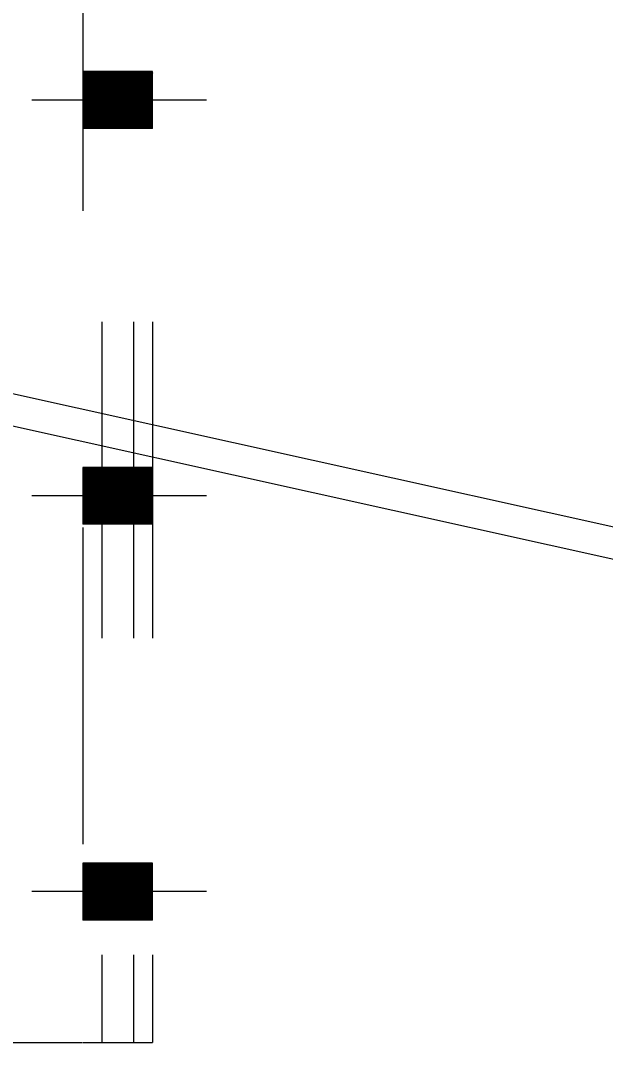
# Model space of a CAD drawing. Header units: inches. Extents: x 0 to 157513, y -28488 to 35640.
# Drawn here: x 34258.7 to 34443.2, y 19728.5 to 20057.1 of the extents above; entities that cross this region are included whole.
import ezdxf

# ---------------------------------------------------------------- set-up
doc = ezdxf.new("R2010")
doc.units = ezdxf.units.IN
doc.header["$LTSCALE"] = 400
doc.header["$MEASUREMENT"] = 0
doc.linetypes.add('CENTER', pattern=[2, 1.25, -0.25, 0.25, -0.25])
doc.linetypes.add('PHANTOM', pattern=[2.5, 1.25, -0.25, 0.25, -0.25, 0.25, -0.25])
doc.layers.add('BF STR', color=8, linetype='PHANTOM', lineweight=5)
doc.layers.add('cen', color=1, linetype='CENTER')
doc.styles.add('ROMANS', font='romans')
doc.dimstyles.new('SAM2 60 SC', dxfattribs={"dimscale": 60, "dimtxt": 2.5, "dimasz": 2.5, "dimexe": 1.25, "dimexo": 0.625, "dimtad": 1, "dimtoh": 1, "dimdec": 0, "dimdsep": 46, "dimtxsty": 'ROMANS', "dimblk": 'OBLIQUE', "dimcen": 2.5, "dimclrd": 1, "dimclre": 1, "dimclrt": 256, "dimadec": 0, "dimazin": 2, "dimtfac": 1, "dimtdec": 0, "dimtofl": 0, "dimtmove": 0, "dimatfit": 3, "dimfxl": 1, "dimtolj": 1, "dimtzin": 0, "dimarcsym": 1})

# ---------------------------------------------------------------- blocks, each defined once
blk = doc.blocks.new('611bf4 strgaele')
at = {"layer": 'BF STR'}
for p, q in [((-269044.44, 34566.32, -169.38), (-269044.44, 33738.63, -169.38)), ((-269034.44, 34566.32, -169.38), (-269034.44, 33738.63, -169.38)), ((-269028.44, 34566.32, -169.38), (-269028.44, 33738.63, -169.38)), ((-269050.44, 34501.32, -169.38), (-269050.44, 33738.63, -169.38)), ((-269028.44, 34045.32, -169.38), (-269050.44, 34045.32, -169.38)), ((-269050.44, 34045.32, -169.38), (-269050.44, 34027.32, -169.38)), ((-269050.44, 34045.17, -169.38), (-269032.59, 34027.32, -169.38)), ((-269050.44, 34044.99, -169.38), (-269032.77, 34027.32, -169.38)), ((-269050.44, 34044.82, -169.38), (-269032.95, 34027.32, -169.38)), ((-269050.44, 34044.64, -169.38), (-269033.12, 34027.32, -169.38)), ((-269050.44, 34044.46, -169.38), (-269033.3, 34027.32, -169.38)), ((-269050.42, 34045.32, -169.38), (-269032.42, 34027.32, -169.38)), ((-269050.24, 34045.32, -169.38), (-269032.24, 34027.32, -169.38)), ((-269050.06, 34045.32, -169.38), (-269032.06, 34027.32, -169.38)), ((-269049.89, 34045.32, -169.38), (-269031.89, 34027.32, -169.38)), ((-269049.71, 34045.32, -169.38), (-269031.71, 34027.32, -169.38)), ((-269049.53, 34045.32, -169.38), (-269031.53, 34027.32, -169.38)), ((-269049.36, 34045.32, -169.38), (-269031.36, 34027.32, -169.38)), ((-269049.18, 34045.32, -169.38), (-269031.18, 34027.32, -169.38)), ((-269049, 34045.32, -169.38), (-269031, 34027.32, -169.38)), ((-269048.83, 34045.32, -169.38), (-269030.83, 34027.32, -169.38)), ((-269048.65, 34045.32, -169.38), (-269030.65, 34027.32, -169.38)), ((-269048.47, 34045.32, -169.38), (-269030.47, 34027.32, -169.38)), ((-269048.3, 34045.32, -169.38), (-269030.3, 34027.32, -169.38)), ((-269048.12, 34045.32, -169.38), (-269030.12, 34027.32, -169.38)), ((-269047.94, 34045.32, -169.38), (-269029.94, 34027.32, -169.38)), ((-269047.77, 34045.32, -169.38), (-269029.77, 34027.32, -169.38)), ((-269047.59, 34045.32, -169.38), (-269029.59, 34027.32, -169.38)), ((-269047.41, 34045.32, -169.38), (-269029.41, 34027.32, -169.38)), ((-269047.23, 34045.32, -169.38), (-269029.23, 34027.32, -169.38)), ((-269047.06, 34045.32, -169.38), (-269029.06, 34027.32, -169.38)), ((-269046.88, 34045.32, -169.38), (-269028.88, 34027.32, -169.38)), ((-269046.7, 34045.32, -169.38), (-269028.7, 34027.32, -169.38)), ((-269046.53, 34045.32, -169.38), (-269028.53, 34027.32, -169.38)), ((-269046.35, 34045.32, -169.38), (-269028.44, 34027.41, -169.38)), ((-269046.17, 34045.32, -169.38), (-269028.44, 34027.59, -169.38)), ((-269046, 34045.32, -169.38), (-269028.44, 34027.77, -169.38)), ((-269045.82, 34045.32, -169.38), (-269028.44, 34027.94, -169.38)), ((-269045.64, 34045.32, -169.38), (-269028.44, 34028.12, -169.38)), ((-269045.47, 34045.32, -169.38), (-269028.44, 34028.3, -169.38)), ((-269045.29, 34045.32, -169.38), (-269028.44, 34028.47, -169.38)), ((-269045.11, 34045.32, -169.38), (-269028.44, 34028.65, -169.38)), ((-269044.94, 34045.32, -169.38), (-269028.44, 34028.83, -169.38)), ((-269044.76, 34045.32, -169.38), (-269028.44, 34029, -169.38)), ((-269044.58, 34045.32, -169.38), (-269028.44, 34029.18, -169.38)), ((-269044.41, 34045.32, -169.38), (-269028.44, 34029.36, -169.38)), ((-269044.23, 34045.32, -169.38), (-269028.44, 34029.54, -169.38)), ((-269044.05, 34045.32, -169.38), (-269028.44, 34029.71, -169.38)), ((-269043.88, 34045.32, -169.38), (-269028.44, 34029.89, -169.38)), ((-269043.7, 34045.32, -169.38), (-269028.44, 34030.07, -169.38)), ((-269043.52, 34045.32, -169.38), (-269028.44, 34030.24, -169.38)), ((-269043.35, 34045.32, -169.38), (-269028.44, 34030.42, -169.38)), ((-269043.17, 34045.32, -169.38), (-269028.44, 34030.6, -169.38)), ((-269042.99, 34045.32, -169.38), (-269028.44, 34030.77, -169.38)), ((-269042.82, 34045.32, -169.38), (-269028.44, 34030.95, -169.38)), ((-269042.64, 34045.32, -169.38), (-269028.44, 34031.13, -169.38)), ((-269042.46, 34045.32, -169.38), (-269028.44, 34031.3, -169.38)), ((-269042.28, 34045.32, -169.38), (-269028.44, 34031.48, -169.38)), ((-269042.11, 34045.32, -169.38), (-269028.44, 34031.66, -169.38)), ((-269041.93, 34045.32, -169.38), (-269028.44, 34031.83, -169.38)), ((-269041.75, 34045.32, -169.38), (-269028.44, 34032.01, -169.38)), ((-269041.58, 34045.32, -169.38), (-269028.44, 34032.19, -169.38)), ((-269041.4, 34045.32, -169.38), (-269028.44, 34032.36, -169.38)), ((-269041.22, 34045.32, -169.38), (-269028.44, 34032.54, -169.38)), ((-269041.05, 34045.32, -169.38), (-269028.44, 34032.72, -169.38)), ((-269040.87, 34045.32, -169.38), (-269028.44, 34032.89, -169.38)), ((-269040.69, 34045.32, -169.38), (-269028.44, 34033.07, -169.38)), ((-269040.52, 34045.32, -169.38), (-269028.44, 34033.25, -169.38)), ((-269040.34, 34045.32, -169.38), (-269028.44, 34033.42, -169.38)), ((-269040.16, 34045.32, -169.38), (-269028.44, 34033.6, -169.38)), ((-269039.99, 34045.32, -169.38), (-269028.44, 34033.78, -169.38)), ((-269039.81, 34045.32, -169.38), (-269028.44, 34033.95, -169.38)), ((-269039.63, 34045.32, -169.38), (-269028.44, 34034.13, -169.38)), ((-269039.46, 34045.32, -169.38), (-269028.44, 34034.31, -169.38)), ((-269039.28, 34045.32, -169.38), (-269028.44, 34034.48, -169.38)), ((-269039.1, 34045.32, -169.38), (-269028.44, 34034.66, -169.38)), ((-269038.93, 34045.32, -169.38), (-269028.44, 34034.84, -169.38)), ((-269038.75, 34045.32, -169.38), (-269028.44, 34035.02, -169.38)), ((-269038.57, 34045.32, -169.38), (-269028.44, 34035.19, -169.38)), ((-269038.4, 34045.32, -169.38), (-269028.44, 34035.37, -169.38)), ((-269038.22, 34045.32, -169.38), (-269028.44, 34035.55, -169.38)), ((-269038.04, 34045.32, -169.38), (-269028.44, 34035.72, -169.38)), ((-269037.87, 34045.32, -169.38), (-269028.44, 34035.9, -169.38)), ((-269037.69, 34045.32, -169.38), (-269028.44, 34036.08, -169.38)), ((-269037.51, 34045.32, -169.38), (-269028.44, 34036.25, -169.38)), ((-269037.34, 34045.32, -169.38), (-269028.44, 34036.43, -169.38)), ((-269037.16, 34045.32, -169.38), (-269028.44, 34036.61, -169.38)), ((-269036.98, 34045.32, -169.38), (-269028.44, 34036.78, -169.38)), ((-269036.8, 34045.32, -169.38), (-269028.44, 34036.96, -169.38)), ((-269036.63, 34045.32, -169.38), (-269028.44, 34037.14, -169.38)), ((-269036.45, 34045.32, -169.38), (-269028.44, 34037.31, -169.38)), ((-269036.27, 34045.32, -169.38), (-269028.44, 34037.49, -169.38)), ((-269036.1, 34045.32, -169.38), (-269028.44, 34037.67, -169.38)), ((-269035.92, 34045.32, -169.38), (-269028.44, 34037.84, -169.38)), ((-269035.74, 34045.32, -169.38), (-269028.44, 34038.02, -169.38)), ((-269035.57, 34045.32, -169.38), (-269028.44, 34038.2, -169.38)), ((-269035.39, 34045.32, -169.38), (-269028.44, 34038.37, -169.38)), ((-269035.21, 34045.32, -169.38), (-269028.44, 34038.55, -169.38)), ((-269035.04, 34045.32, -169.38), (-269028.44, 34038.73, -169.38)), ((-269034.86, 34045.32, -169.38), (-269028.44, 34038.9, -169.38)), ((-269034.68, 34045.32, -169.38), (-269028.44, 34039.08, -169.38)), ((-269034.51, 34045.32, -169.38), (-269028.44, 34039.26, -169.38)), ((-269034.33, 34045.32, -169.38), (-269028.44, 34039.43, -169.38)), ((-269034.15, 34045.32, -169.38), (-269028.44, 34039.61, -169.38)), ((-269033.98, 34045.32, -169.38), (-269028.44, 34039.79, -169.38)), ((-269033.8, 34045.32, -169.38), (-269028.44, 34039.97, -169.38)), ((-269033.62, 34045.32, -169.38), (-269028.44, 34040.14, -169.38)), ((-269033.45, 34045.32, -169.38), (-269028.44, 34040.32, -169.38)), ((-269033.27, 34045.32, -169.38), (-269028.44, 34040.5, -169.38)), ((-269033.09, 34045.32, -169.38), (-269028.44, 34040.67, -169.38)), ((-269032.92, 34045.32, -169.38), (-269028.44, 34040.85, -169.38)), ((-269032.74, 34045.32, -169.38), (-269028.44, 34041.03, -169.38)), ((-269032.56, 34045.32, -169.38), (-269028.44, 34041.2, -169.38)), ((-269032.39, 34045.32, -169.38), (-269028.44, 34041.38, -169.38)), ((-269032.21, 34045.32, -169.38), (-269028.44, 34041.56, -169.38)), ((-269032.03, 34045.32, -169.38), (-269028.44, 34041.73, -169.38)), ((-269031.86, 34045.32, -169.38), (-269028.44, 34041.91, -169.38)), ((-269031.68, 34045.32, -169.38), (-269028.44, 34042.09, -169.38)), ((-269031.5, 34045.32, -169.38), (-269028.44, 34042.26, -169.38)), ((-269031.32, 34045.32, -169.38), (-269028.44, 34042.44, -169.38)), ((-269031.15, 34045.32, -169.38), (-269028.44, 34042.62, -169.38)), ((-269030.97, 34045.32, -169.38), (-269028.44, 34042.79, -169.38)), ((-269030.79, 34045.32, -169.38), (-269028.44, 34042.97, -169.38)), ((-269030.62, 34045.32, -169.38), (-269028.44, 34043.15, -169.38)), ((-269030.44, 34045.32, -169.38), (-269028.44, 34043.32, -169.38)), ((-269030.26, 34045.32, -169.38), (-269028.44, 34043.5, -169.38)), ((-269030.09, 34045.32, -169.38), (-269028.44, 34043.68, -169.38)), ((-269029.91, 34045.32, -169.38), (-269028.44, 34043.85, -169.38)), ((-269029.73, 34045.32, -169.38), (-269028.44, 34044.03, -169.38)), ((-269029.56, 34045.32, -169.38), (-269028.44, 34044.21, -169.38)), ((-269029.38, 34045.32, -169.38), (-269028.44, 34044.38, -169.38)), ((-269029.2, 34045.32, -169.38), (-269028.44, 34044.56, -169.38)), ((-269029.03, 34045.32, -169.38), (-269028.44, 34044.74, -169.38)), ((-269028.85, 34045.32, -169.38), (-269028.44, 34044.91, -169.38)), ((-269028.67, 34045.32, -169.38), (-269028.44, 34045.09, -169.38)), ((-269028.5, 34045.32, -169.38), (-269028.44, 34045.27, -169.38)), ((-269028.44, 34027.32, -169.38), (-269028.44, 34045.32, -169.38)), ((-269050.44, 34044.29, -169.38), (-269033.48, 34027.32, -169.38)), ((-269050.44, 34044.11, -169.38), (-269033.65, 34027.32, -169.38)), ((-269050.44, 34043.93, -169.38), (-269033.83, 34027.32, -169.38)), ((-269050.44, 34043.76, -169.38), (-269034.01, 34027.32, -169.38)), ((-269050.44, 34043.58, -169.38), (-269034.18, 34027.32, -169.38)), ((-269050.44, 34043.4, -169.38), (-269034.36, 34027.32, -169.38)), ((-269050.44, 34043.23, -169.38), (-269034.54, 34027.32, -169.38)), ((-269050.44, 34043.05, -169.38), (-269034.71, 34027.32, -169.38)), ((-269050.44, 34042.87, -169.38), (-269034.89, 34027.32, -169.38)), ((-269050.44, 34042.7, -169.38), (-269035.07, 34027.32, -169.38)), ((-269050.44, 34042.52, -169.38), (-269035.25, 34027.32, -169.38)), ((-269050.44, 34042.34, -169.38), (-269035.42, 34027.32, -169.38)), ((-269050.44, 34042.17, -169.38), (-269035.6, 34027.32, -169.38)), ((-269050.44, 34041.99, -169.38), (-269035.78, 34027.32, -169.38)), ((-269050.44, 34041.81, -169.38), (-269035.95, 34027.32, -169.38)), ((-269050.44, 34041.64, -169.38), (-269036.13, 34027.32, -169.38)), ((-269050.44, 34041.46, -169.38), (-269036.31, 34027.32, -169.38)), ((-269050.44, 34041.28, -169.38), (-269036.48, 34027.32, -169.38)), ((-269050.44, 34041.11, -169.38), (-269036.66, 34027.32, -169.38)), ((-269050.44, 34040.93, -169.38), (-269036.84, 34027.32, -169.38)), ((-269050.44, 34040.75, -169.38), (-269037.01, 34027.32, -169.38)), ((-269050.44, 34040.58, -169.38), (-269037.19, 34027.32, -169.38)), ((-269050.44, 34040.4, -169.38), (-269037.37, 34027.32, -169.38)), ((-269050.44, 34040.22, -169.38), (-269037.54, 34027.32, -169.38)), ((-269050.44, 34040.04, -169.38), (-269037.72, 34027.32, -169.38)), ((-269050.44, 34039.87, -169.38), (-269037.9, 34027.32, -169.38)), ((-269050.44, 34039.69, -169.38), (-269038.07, 34027.32, -169.38)), ((-269050.44, 34039.51, -169.38), (-269038.25, 34027.32, -169.38)), ((-269050.44, 34039.34, -169.38), (-269038.43, 34027.32, -169.38)), ((-269050.44, 34039.16, -169.38), (-269038.6, 34027.32, -169.38)), ((-269050.44, 34038.98, -169.38), (-269038.78, 34027.32, -169.38)), ((-269050.44, 34038.81, -169.38), (-269038.96, 34027.32, -169.38)), ((-269050.44, 34038.63, -169.38), (-269039.13, 34027.32, -169.38)), ((-269050.44, 34038.45, -169.38), (-269039.31, 34027.32, -169.38)), ((-269050.44, 34038.28, -169.38), (-269039.49, 34027.32, -169.38)), ((-269050.44, 34038.1, -169.38), (-269039.66, 34027.32, -169.38)), ((-269050.44, 34037.92, -169.38), (-269039.84, 34027.32, -169.38)), ((-269011.32, 34036.32, -169.38), (-269066.58, 34036.32, -169.38)), ((-269050.44, 34037.75, -169.38), (-269040.02, 34027.32, -169.38)), ((-269050.44, 34037.57, -169.38), (-269040.19, 34027.32, -169.38)), ((-269050.44, 34037.39, -169.38), (-269040.37, 34027.32, -169.38)), ((-269050.44, 34037.22, -169.38), (-269040.55, 34027.32, -169.38)), ((-269050.44, 34037.04, -169.38), (-269040.73, 34027.32, -169.38)), ((-269050.44, 34036.86, -169.38), (-269040.9, 34027.32, -169.38)), ((-269050.44, 34036.69, -169.38), (-269041.08, 34027.32, -169.38)), ((-269050.44, 34036.51, -169.38), (-269041.26, 34027.32, -169.38)), ((-269050.44, 34036.33, -169.38), (-269041.43, 34027.32, -169.38)), ((-269050.44, 34036.16, -169.38), (-269041.61, 34027.32, -169.38)), ((-269050.44, 34035.98, -169.38), (-269041.79, 34027.32, -169.38)), ((-269050.44, 34035.8, -169.38), (-269041.96, 34027.32, -169.38)), ((-269050.44, 34035.63, -169.38), (-269042.14, 34027.32, -169.38)), ((-269050.44, 34035.45, -169.38), (-269042.32, 34027.32, -169.38)), ((-269050.44, 34035.27, -169.38), (-269042.49, 34027.32, -169.38)), ((-269050.44, 34035.09, -169.38), (-269042.67, 34027.32, -169.38)), ((-269050.44, 34034.92, -169.38), (-269042.85, 34027.32, -169.38)), ((-269050.44, 34034.74, -169.38), (-269043.02, 34027.32, -169.38)), ((-269050.44, 34034.56, -169.38), (-269043.2, 34027.32, -169.38)), ((-269050.44, 34034.39, -169.38), (-269043.38, 34027.32, -169.38)), ((-269050.44, 34034.21, -169.38), (-269043.55, 34027.32, -169.38)), ((-269050.44, 34034.03, -169.38), (-269043.73, 34027.32, -169.38)), ((-269050.44, 34033.86, -169.38), (-269043.91, 34027.32, -169.38)), ((-269050.44, 34033.68, -169.38), (-269044.08, 34027.32, -169.38)), ((-269050.44, 34033.5, -169.38), (-269044.26, 34027.32, -169.38)), ((-269050.44, 34033.33, -169.38), (-269044.44, 34027.32, -169.38)), ((-269050.44, 34033.15, -169.38), (-269044.61, 34027.32, -169.38)), ((-269050.44, 34032.97, -169.38), (-269044.79, 34027.32, -169.38)), ((-269050.44, 34032.8, -169.38), (-269044.97, 34027.32, -169.38)), ((-269050.44, 34032.62, -169.38), (-269045.14, 34027.32, -169.38)), ((-269050.44, 34032.44, -169.38), (-269045.32, 34027.32, -169.38)), ((-269050.44, 34032.27, -169.38), (-269045.5, 34027.32, -169.38)), ((-269050.44, 34032.09, -169.38), (-269045.67, 34027.32, -169.38)), ((-269050.44, 34031.91, -169.38), (-269045.85, 34027.32, -169.38)), ((-269050.44, 34031.74, -169.38), (-269046.03, 34027.32, -169.38)), ((-269050.44, 34031.56, -169.38), (-269046.21, 34027.32, -169.38)), ((-269050.44, 34031.38, -169.38), (-269046.38, 34027.32, -169.38)), ((-269050.44, 34031.21, -169.38), (-269046.56, 34027.32, -169.38)), ((-269050.44, 34031.03, -169.38), (-269046.74, 34027.32, -169.38)), ((-269050.44, 34030.85, -169.38), (-269046.91, 34027.32, -169.38)), ((-269050.44, 34030.68, -169.38), (-269047.09, 34027.32, -169.38)), ((-269050.44, 34030.5, -169.38), (-269047.27, 34027.32, -169.38)), ((-269050.44, 34030.32, -169.38), (-269047.44, 34027.32, -169.38)), ((-269050.44, 34030.15, -169.38), (-269047.62, 34027.32, -169.38)), ((-269050.44, 34029.97, -169.38), (-269047.8, 34027.32, -169.38)), ((-269050.44, 34029.79, -169.38), (-269047.97, 34027.32, -169.38)), ((-269050.44, 34029.61, -169.38), (-269048.15, 34027.32, -169.38)), ((-269050.44, 34029.44, -169.38), (-269048.33, 34027.32, -169.38)), ((-269050.44, 34029.26, -169.38), (-269048.5, 34027.32, -169.38)), ((-269050.44, 34029.08, -169.38), (-269048.68, 34027.32, -169.38)), ((-269050.44, 34028.91, -169.38), (-269048.86, 34027.32, -169.38)), ((-269050.44, 34028.73, -169.38), (-269049.03, 34027.32, -169.38)), ((-269050.44, 34028.55, -169.38), (-269049.21, 34027.32, -169.38)), ((-269050.44, 34028.38, -169.38), (-269049.39, 34027.32, -169.38)), ((-269050.44, 34028.2, -169.38), (-269049.56, 34027.32, -169.38)), ((-269050.44, 34028.02, -169.38), (-269049.74, 34027.32, -169.38)), ((-269050.44, 34027.85, -169.38), (-269049.92, 34027.32, -169.38)), ((-269050.44, 34027.67, -169.38), (-269050.09, 34027.32, -169.38)), ((-269050.44, 34027.49, -169.38), (-269050.27, 34027.32, -169.38)), ((-269028.44, 34027.32, -169.38), (-269050.44, 34027.32, -169.38)), ((-269327.5, 34000.14), (-265757.71, 33208.74)), ((-269327.5, 34000.14), (-265757.71, 33208.74)), ((-269329.67, 33990.38), (-265759.88, 33198.98)), ((-269028.44, 33920.32, -169.38), (-269050.44, 33920.32, -169.38)), ((-269050.44, 33920.32, -169.38), (-269050.44, 33902.32, -169.38)), ((-269050.44, 33920.17, -169.38), (-269032.59, 33902.32, -169.38)), ((-269050.44, 33919.99, -169.38), (-269032.77, 33902.32, -169.38)), ((-269050.44, 33919.82, -169.38), (-269032.95, 33902.32, -169.38)), ((-269050.44, 33919.64, -169.38), (-269033.12, 33902.32, -169.38)), ((-269050.42, 33920.32, -169.38), (-269032.42, 33902.32, -169.38)), ((-269050.24, 33920.32, -169.38), (-269032.24, 33902.32, -169.38)), ((-269050.06, 33920.32, -169.38), (-269032.06, 33902.32, -169.38)), ((-269049.89, 33920.32, -169.38), (-269031.89, 33902.32, -169.38)), ((-269049.71, 33920.32, -169.38), (-269031.71, 33902.32, -169.38)), ((-269049.53, 33920.32, -169.38), (-269031.53, 33902.32, -169.38)), ((-269049.36, 33920.32, -169.38), (-269031.36, 33902.32, -169.38)), ((-269049.18, 33920.32, -169.38), (-269031.18, 33902.32, -169.38)), ((-269049, 33920.32, -169.38), (-269031, 33902.32, -169.38)), ((-269048.83, 33920.32, -169.38), (-269030.83, 33902.32, -169.38)), ((-269048.65, 33920.32, -169.38), (-269030.65, 33902.32, -169.38)), ((-269048.47, 33920.32, -169.38), (-269030.47, 33902.32, -169.38)), ((-269048.3, 33920.32, -169.38), (-269030.3, 33902.32, -169.38)), ((-269048.12, 33920.32, -169.38), (-269030.12, 33902.32, -169.38)), ((-269047.94, 33920.32, -169.38), (-269029.94, 33902.32, -169.38)), ((-269047.77, 33920.32, -169.38), (-269029.77, 33902.32, -169.38)), ((-269047.59, 33920.32, -169.38), (-269029.59, 33902.32, -169.38)), ((-269047.41, 33920.32, -169.38), (-269029.41, 33902.32, -169.38)), ((-269047.23, 33920.32, -169.38), (-269029.23, 33902.32, -169.38)), ((-269047.06, 33920.32, -169.38), (-269029.06, 33902.32, -169.38)), ((-269046.88, 33920.32, -169.38), (-269028.88, 33902.32, -169.38)), ((-269046.7, 33920.32, -169.38), (-269028.7, 33902.32, -169.38)), ((-269046.53, 33920.32, -169.38), (-269028.53, 33902.32, -169.38)), ((-269046.35, 33920.32, -169.38), (-269028.44, 33902.41, -169.38)), ((-269046.17, 33920.32, -169.38), (-269028.44, 33902.59, -169.38)), ((-269046, 33920.32, -169.38), (-269028.44, 33902.77, -169.38)), ((-269045.82, 33920.32, -169.38), (-269028.44, 33902.94, -169.38)), ((-269045.64, 33920.32, -169.38), (-269028.44, 33903.12, -169.38)), ((-269045.47, 33920.32, -169.38), (-269028.44, 33903.3, -169.38)), ((-269045.29, 33920.32, -169.38), (-269028.44, 33903.47, -169.38)), ((-269045.11, 33920.32, -169.38), (-269028.44, 33903.65, -169.38)), ((-269044.94, 33920.32, -169.38), (-269028.44, 33903.83, -169.38)), ((-269044.76, 33920.32, -169.38), (-269028.44, 33904, -169.38)), ((-269044.58, 33920.32, -169.38), (-269028.44, 33904.18, -169.38)), ((-269044.41, 33920.32, -169.38), (-269028.44, 33904.36, -169.38)), ((-269044.23, 33920.32, -169.38), (-269028.44, 33904.54, -169.38)), ((-269044.05, 33920.32, -169.38), (-269028.44, 33904.71, -169.38)), ((-269043.88, 33920.32, -169.38), (-269028.44, 33904.89, -169.38)), ((-269043.7, 33920.32, -169.38), (-269028.44, 33905.07, -169.38)), ((-269043.52, 33920.32, -169.38), (-269028.44, 33905.24, -169.38)), ((-269043.35, 33920.32, -169.38), (-269028.44, 33905.42, -169.38)), ((-269043.17, 33920.32, -169.38), (-269028.44, 33905.6, -169.38)), ((-269042.99, 33920.32, -169.38), (-269028.44, 33905.77, -169.38)), ((-269042.82, 33920.32, -169.38), (-269028.44, 33905.95, -169.38)), ((-269042.64, 33920.32, -169.38), (-269028.44, 33906.13, -169.38)), ((-269042.46, 33920.32, -169.38), (-269028.44, 33906.3, -169.38)), ((-269042.28, 33920.32, -169.38), (-269028.44, 33906.48, -169.38)), ((-269042.11, 33920.32, -169.38), (-269028.44, 33906.66, -169.38)), ((-269041.93, 33920.32, -169.38), (-269028.44, 33906.83, -169.38)), ((-269041.75, 33920.32, -169.38), (-269028.44, 33907.01, -169.38)), ((-269041.58, 33920.32, -169.38), (-269028.44, 33907.19, -169.38)), ((-269041.4, 33920.32, -169.38), (-269028.44, 33907.36, -169.38)), ((-269041.22, 33920.32, -169.38), (-269028.44, 33907.54, -169.38)), ((-269041.05, 33920.32, -169.38), (-269028.44, 33907.72, -169.38)), ((-269040.87, 33920.32, -169.38), (-269028.44, 33907.89, -169.38)), ((-269040.69, 33920.32, -169.38), (-269028.44, 33908.07, -169.38)), ((-269040.52, 33920.32, -169.38), (-269028.44, 33908.25, -169.38)), ((-269040.34, 33920.32, -169.38), (-269028.44, 33908.42, -169.38)), ((-269040.16, 33920.32, -169.38), (-269028.44, 33908.6, -169.38)), ((-269039.99, 33920.32, -169.38), (-269028.44, 33908.78, -169.38)), ((-269039.81, 33920.32, -169.38), (-269028.44, 33908.95, -169.38)), ((-269039.63, 33920.32, -169.38), (-269028.44, 33909.13, -169.38)), ((-269039.46, 33920.32, -169.38), (-269028.44, 33909.31, -169.38)), ((-269039.28, 33920.32, -169.38), (-269028.44, 33909.48, -169.38)), ((-269039.1, 33920.32, -169.38), (-269028.44, 33909.66, -169.38)), ((-269038.93, 33920.32, -169.38), (-269028.44, 33909.84, -169.38)), ((-269038.75, 33920.32, -169.38), (-269028.44, 33910.02, -169.38)), ((-269038.57, 33920.32, -169.38), (-269028.44, 33910.19, -169.38)), ((-269038.4, 33920.32, -169.38), (-269028.44, 33910.37, -169.38)), ((-269038.22, 33920.32, -169.38), (-269028.44, 33910.55, -169.38)), ((-269038.04, 33920.32, -169.38), (-269028.44, 33910.72, -169.38)), ((-269037.87, 33920.32, -169.38), (-269028.44, 33910.9, -169.38)), ((-269037.69, 33920.32, -169.38), (-269028.44, 33911.08, -169.38)), ((-269037.51, 33920.32, -169.38), (-269028.44, 33911.25, -169.38)), ((-269037.34, 33920.32, -169.38), (-269028.44, 33911.43, -169.38)), ((-269037.16, 33920.32, -169.38), (-269028.44, 33911.61, -169.38)), ((-269036.98, 33920.32, -169.38), (-269028.44, 33911.78, -169.38)), ((-269036.8, 33920.32, -169.38), (-269028.44, 33911.96, -169.38)), ((-269036.63, 33920.32, -169.38), (-269028.44, 33912.14, -169.38)), ((-269036.45, 33920.32, -169.38), (-269028.44, 33912.31, -169.38)), ((-269036.27, 33920.32, -169.38), (-269028.44, 33912.49, -169.38)), ((-269036.1, 33920.32, -169.38), (-269028.44, 33912.67, -169.38)), ((-269035.92, 33920.32, -169.38), (-269028.44, 33912.84, -169.38)), ((-269035.74, 33920.32, -169.38), (-269028.44, 33913.02, -169.38)), ((-269035.57, 33920.32, -169.38), (-269028.44, 33913.2, -169.38)), ((-269035.39, 33920.32, -169.38), (-269028.44, 33913.37, -169.38)), ((-269035.21, 33920.32, -169.38), (-269028.44, 33913.55, -169.38)), ((-269035.04, 33920.32, -169.38), (-269028.44, 33913.73, -169.38)), ((-269034.86, 33920.32, -169.38), (-269028.44, 33913.9, -169.38)), ((-269034.68, 33920.32, -169.38), (-269028.44, 33914.08, -169.38)), ((-269034.51, 33920.32, -169.38), (-269028.44, 33914.26, -169.38)), ((-269034.33, 33920.32, -169.38), (-269028.44, 33914.43, -169.38)), ((-269034.15, 33920.32, -169.38), (-269028.44, 33914.61, -169.38)), ((-269033.98, 33920.32, -169.38), (-269028.44, 33914.79, -169.38)), ((-269033.8, 33920.32, -169.38), (-269028.44, 33914.97, -169.38)), ((-269033.62, 33920.32, -169.38), (-269028.44, 33915.14, -169.38)), ((-269033.45, 33920.32, -169.38), (-269028.44, 33915.32, -169.38)), ((-269033.27, 33920.32, -169.38), (-269028.44, 33915.5, -169.38)), ((-269033.09, 33920.32, -169.38), (-269028.44, 33915.67, -169.38)), ((-269032.92, 33920.32, -169.38), (-269028.44, 33915.85, -169.38)), ((-269032.74, 33920.32, -169.38), (-269028.44, 33916.03, -169.38)), ((-269032.56, 33920.32, -169.38), (-269028.44, 33916.2, -169.38)), ((-269032.39, 33920.32, -169.38), (-269028.44, 33916.38, -169.38)), ((-269032.21, 33920.32, -169.38), (-269028.44, 33916.56, -169.38)), ((-269032.03, 33920.32, -169.38), (-269028.44, 33916.73, -169.38)), ((-269031.86, 33920.32, -169.38), (-269028.44, 33916.91, -169.38)), ((-269031.68, 33920.32, -169.38), (-269028.44, 33917.09, -169.38)), ((-269031.5, 33920.32, -169.38), (-269028.44, 33917.26, -169.38)), ((-269031.32, 33920.32, -169.38), (-269028.44, 33917.44, -169.38)), ((-269031.15, 33920.32, -169.38), (-269028.44, 33917.62, -169.38)), ((-269030.97, 33920.32, -169.38), (-269028.44, 33917.79, -169.38)), ((-269030.79, 33920.32, -169.38), (-269028.44, 33917.97, -169.38)), ((-269030.62, 33920.32, -169.38), (-269028.44, 33918.15, -169.38)), ((-269030.44, 33920.32, -169.38), (-269028.44, 33918.32, -169.38)), ((-269030.26, 33920.32, -169.38), (-269028.44, 33918.5, -169.38)), ((-269030.09, 33920.32, -169.38), (-269028.44, 33918.68, -169.38)), ((-269029.91, 33920.32, -169.38), (-269028.44, 33918.85, -169.38)), ((-269029.73, 33920.32, -169.38), (-269028.44, 33919.03, -169.38)), ((-269029.56, 33920.32, -169.38), (-269028.44, 33919.21, -169.38)), ((-269029.38, 33920.32, -169.38), (-269028.44, 33919.38, -169.38)), ((-269029.2, 33920.32, -169.38), (-269028.44, 33919.56, -169.38)), ((-269029.03, 33920.32, -169.38), (-269028.44, 33919.74, -169.38)), ((-269028.85, 33920.32, -169.38), (-269028.44, 33919.91, -169.38)), ((-269028.67, 33920.32, -169.38), (-269028.44, 33920.09, -169.38)), ((-269028.5, 33920.32, -169.38), (-269028.44, 33920.27, -169.38)), ((-269028.44, 33902.32, -169.38), (-269028.44, 33920.32, -169.38)), ((-269050.44, 33919.46, -169.38), (-269033.3, 33902.32, -169.38)), ((-269050.44, 33919.29, -169.38), (-269033.48, 33902.32, -169.38)), ((-269050.44, 33919.11, -169.38), (-269033.65, 33902.32, -169.38)), ((-269050.44, 33918.93, -169.38), (-269033.83, 33902.32, -169.38)), ((-269050.44, 33918.76, -169.38), (-269034.01, 33902.32, -169.38)), ((-269050.44, 33918.58, -169.38), (-269034.18, 33902.32, -169.38)), ((-269050.44, 33918.4, -169.38), (-269034.36, 33902.32, -169.38)), ((-269050.44, 33918.23, -169.38), (-269034.54, 33902.32, -169.38)), ((-269050.44, 33918.05, -169.38), (-269034.71, 33902.32, -169.38)), ((-269050.44, 33917.87, -169.38), (-269034.89, 33902.32, -169.38)), ((-269050.44, 33917.7, -169.38), (-269035.07, 33902.32, -169.38)), ((-269050.44, 33917.52, -169.38), (-269035.25, 33902.32, -169.38)), ((-269050.44, 33917.34, -169.38), (-269035.42, 33902.32, -169.38)), ((-269050.44, 33917.17, -169.38), (-269035.6, 33902.32, -169.38)), ((-269050.44, 33916.99, -169.38), (-269035.78, 33902.32, -169.38)), ((-269050.44, 33916.81, -169.38), (-269035.95, 33902.32, -169.38)), ((-269050.44, 33916.64, -169.38), (-269036.13, 33902.32, -169.38)), ((-269050.44, 33916.46, -169.38), (-269036.31, 33902.32, -169.38)), ((-269050.44, 33916.28, -169.38), (-269036.48, 33902.32, -169.38)), ((-269050.44, 33916.11, -169.38), (-269036.66, 33902.32, -169.38)), ((-269050.44, 33915.93, -169.38), (-269036.84, 33902.32, -169.38)), ((-269050.44, 33915.75, -169.38), (-269037.01, 33902.32, -169.38)), ((-269050.44, 33915.58, -169.38), (-269037.19, 33902.32, -169.38)), ((-269050.44, 33915.4, -169.38), (-269037.37, 33902.32, -169.38)), ((-269050.44, 33915.22, -169.38), (-269037.54, 33902.32, -169.38)), ((-269050.44, 33915.04, -169.38), (-269037.72, 33902.32, -169.38)), ((-269050.44, 33914.87, -169.38), (-269037.9, 33902.32, -169.38)), ((-269050.44, 33914.69, -169.38), (-269038.07, 33902.32, -169.38)), ((-269050.44, 33914.51, -169.38), (-269038.25, 33902.32, -169.38)), ((-269050.44, 33914.34, -169.38), (-269038.43, 33902.32, -169.38)), ((-269050.44, 33914.16, -169.38), (-269038.6, 33902.32, -169.38)), ((-269050.44, 33913.98, -169.38), (-269038.78, 33902.32, -169.38)), ((-269050.44, 33913.81, -169.38), (-269038.96, 33902.32, -169.38)), ((-269050.44, 33913.63, -169.38), (-269039.13, 33902.32, -169.38)), ((-269050.44, 33913.45, -169.38), (-269039.31, 33902.32, -169.38)), ((-269050.44, 33913.28, -169.38), (-269039.49, 33902.32, -169.38)), ((-269050.44, 33913.1, -169.38), (-269039.66, 33902.32, -169.38)), ((-269011.32, 33911.32, -169.38), (-269066.58, 33911.32, -169.38)), ((-269050.44, 33912.92, -169.38), (-269039.84, 33902.32, -169.38)), ((-269050.44, 33912.75, -169.38), (-269040.02, 33902.32, -169.38)), ((-269050.44, 33912.57, -169.38), (-269040.19, 33902.32, -169.38)), ((-269050.44, 33912.39, -169.38), (-269040.37, 33902.32, -169.38)), ((-269050.44, 33912.22, -169.38), (-269040.55, 33902.32, -169.38)), ((-269050.44, 33912.04, -169.38), (-269040.73, 33902.32, -169.38)), ((-269050.44, 33911.86, -169.38), (-269040.9, 33902.32, -169.38)), ((-269050.44, 33911.69, -169.38), (-269041.08, 33902.32, -169.38)), ((-269050.44, 33911.51, -169.38), (-269041.26, 33902.32, -169.38)), ((-269050.44, 33911.33, -169.38), (-269041.43, 33902.32, -169.38)), ((-269050.44, 33911.16, -169.38), (-269041.61, 33902.32, -169.38)), ((-269050.44, 33910.98, -169.38), (-269041.79, 33902.32, -169.38)), ((-269050.44, 33910.8, -169.38), (-269041.96, 33902.32, -169.38)), ((-269050.44, 33910.63, -169.38), (-269042.14, 33902.32, -169.38)), ((-269050.44, 33910.45, -169.38), (-269042.32, 33902.32, -169.38)), ((-269050.44, 33910.27, -169.38), (-269042.49, 33902.32, -169.38)), ((-269050.44, 33910.09, -169.38), (-269042.67, 33902.32, -169.38)), ((-269050.44, 33909.92, -169.38), (-269042.85, 33902.32, -169.38)), ((-269050.44, 33909.74, -169.38), (-269043.02, 33902.32, -169.38)), ((-269050.44, 33909.56, -169.38), (-269043.2, 33902.32, -169.38)), ((-269050.44, 33909.39, -169.38), (-269043.38, 33902.32, -169.38)), ((-269050.44, 33909.21, -169.38), (-269043.55, 33902.32, -169.38)), ((-269050.44, 33909.03, -169.38), (-269043.73, 33902.32, -169.38)), ((-269050.44, 33908.86, -169.38), (-269043.91, 33902.32, -169.38)), ((-269050.44, 33908.68, -169.38), (-269044.08, 33902.32, -169.38)), ((-269050.44, 33908.5, -169.38), (-269044.26, 33902.32, -169.38)), ((-269050.44, 33908.33, -169.38), (-269044.44, 33902.32, -169.38)), ((-269050.44, 33908.15, -169.38), (-269044.61, 33902.32, -169.38)), ((-269050.44, 33907.97, -169.38), (-269044.79, 33902.32, -169.38)), ((-269050.44, 33907.8, -169.38), (-269044.97, 33902.32, -169.38)), ((-269050.44, 33907.62, -169.38), (-269045.14, 33902.32, -169.38)), ((-269050.44, 33907.44, -169.38), (-269045.32, 33902.32, -169.38)), ((-269050.44, 33907.27, -169.38), (-269045.5, 33902.32, -169.38)), ((-269050.44, 33907.09, -169.38), (-269045.67, 33902.32, -169.38)), ((-269050.44, 33906.91, -169.38), (-269045.85, 33902.32, -169.38)), ((-269050.44, 33906.74, -169.38), (-269046.03, 33902.32, -169.38)), ((-269050.44, 33906.56, -169.38), (-269046.21, 33902.32, -169.38)), ((-269050.44, 33906.38, -169.38), (-269046.38, 33902.32, -169.38)), ((-269050.44, 33906.21, -169.38), (-269046.56, 33902.32, -169.38)), ((-269050.44, 33906.03, -169.38), (-269046.74, 33902.32, -169.38)), ((-269050.44, 33905.85, -169.38), (-269046.91, 33902.32, -169.38)), ((-269050.44, 33905.68, -169.38), (-269047.09, 33902.32, -169.38)), ((-269050.44, 33905.5, -169.38), (-269047.27, 33902.32, -169.38)), ((-269050.44, 33905.32, -169.38), (-269047.44, 33902.32, -169.38)), ((-269050.44, 33905.15, -169.38), (-269047.62, 33902.32, -169.38)), ((-269050.44, 33904.97, -169.38), (-269047.8, 33902.32, -169.38)), ((-269050.44, 33904.79, -169.38), (-269047.97, 33902.32, -169.38)), ((-269050.44, 33904.61, -169.38), (-269048.15, 33902.32, -169.38)), ((-269050.44, 33904.44, -169.38), (-269048.33, 33902.32, -169.38)), ((-269050.44, 33904.26, -169.38), (-269048.5, 33902.32, -169.38)), ((-269050.44, 33904.08, -169.38), (-269048.68, 33902.32, -169.38)), ((-269050.44, 33903.91, -169.38), (-269048.86, 33902.32, -169.38)), ((-269050.44, 33903.73, -169.38), (-269049.03, 33902.32, -169.38)), ((-269050.44, 33903.55, -169.38), (-269049.21, 33902.32, -169.38)), ((-269050.44, 33903.38, -169.38), (-269049.39, 33902.32, -169.38)), ((-269050.44, 33903.2, -169.38), (-269049.56, 33902.32, -169.38)), ((-269050.44, 33903.02, -169.38), (-269049.74, 33902.32, -169.38)), ((-269050.44, 33902.85, -169.38), (-269049.92, 33902.32, -169.38)), ((-269050.44, 33902.67, -169.38), (-269050.09, 33902.32, -169.38)), ((-269050.44, 33902.49, -169.38), (-269050.27, 33902.32, -169.38)), ((-269028.44, 33902.32, -169.38), (-269050.44, 33902.32, -169.38)), ((-269028.44, 33795.32, -169.38), (-269050.44, 33795.32, -169.38)), ((-269050.44, 33795.32, -169.38), (-269050.44, 33777.32, -169.38)), ((-269050.44, 33795.17, -169.38), (-269032.59, 33777.32, -169.38)), ((-269050.44, 33794.99, -169.38), (-269032.77, 33777.32, -169.38)), ((-269050.44, 33794.82, -169.38), (-269032.95, 33777.32, -169.38)), ((-269050.42, 33795.32, -169.38), (-269032.42, 33777.32, -169.38)), ((-269050.24, 33795.32, -169.38), (-269032.24, 33777.32, -169.38)), ((-269050.06, 33795.32, -169.38), (-269032.06, 33777.32, -169.38)), ((-269049.89, 33795.32, -169.38), (-269031.89, 33777.32, -169.38)), ((-269049.71, 33795.32, -169.38), (-269031.71, 33777.32, -169.38)), ((-269049.53, 33795.32, -169.38), (-269031.53, 33777.32, -169.38)), ((-269049.36, 33795.32, -169.38), (-269031.36, 33777.32, -169.38)), ((-269049.18, 33795.32, -169.38), (-269031.18, 33777.32, -169.38)), ((-269049, 33795.32, -169.38), (-269031, 33777.32, -169.38)), ((-269048.83, 33795.32, -169.38), (-269030.83, 33777.32, -169.38)), ((-269048.65, 33795.32, -169.38), (-269030.65, 33777.32, -169.38)), ((-269048.47, 33795.32, -169.38), (-269030.47, 33777.32, -169.38)), ((-269048.3, 33795.32, -169.38), (-269030.3, 33777.32, -169.38)), ((-269048.12, 33795.32, -169.38), (-269030.12, 33777.32, -169.38)), ((-269047.94, 33795.32, -169.38), (-269029.94, 33777.32, -169.38)), ((-269047.77, 33795.32, -169.38), (-269029.77, 33777.32, -169.38)), ((-269047.59, 33795.32, -169.38), (-269029.59, 33777.32, -169.38)), ((-269047.41, 33795.32, -169.38), (-269029.41, 33777.32, -169.38)), ((-269047.23, 33795.32, -169.38), (-269029.23, 33777.32, -169.38)), ((-269047.06, 33795.32, -169.38), (-269029.06, 33777.32, -169.38)), ((-269046.88, 33795.32, -169.38), (-269028.88, 33777.32, -169.38)), ((-269046.7, 33795.32, -169.38), (-269028.7, 33777.32, -169.38)), ((-269046.53, 33795.32, -169.38), (-269028.53, 33777.32, -169.38)), ((-269046.35, 33795.32, -169.38), (-269028.44, 33777.41, -169.38)), ((-269046.17, 33795.32, -169.38), (-269028.44, 33777.59, -169.38)), ((-269046, 33795.32, -169.38), (-269028.44, 33777.77, -169.38)), ((-269045.82, 33795.32, -169.38), (-269028.44, 33777.94, -169.38)), ((-269045.64, 33795.32, -169.38), (-269028.44, 33778.12, -169.38)), ((-269045.47, 33795.32, -169.38), (-269028.44, 33778.3, -169.38)), ((-269045.29, 33795.32, -169.38), (-269028.44, 33778.47, -169.38)), ((-269045.11, 33795.32, -169.38), (-269028.44, 33778.65, -169.38)), ((-269044.94, 33795.32, -169.38), (-269028.44, 33778.83, -169.38)), ((-269044.76, 33795.32, -169.38), (-269028.44, 33779, -169.38)), ((-269044.58, 33795.32, -169.38), (-269028.44, 33779.18, -169.38)), ((-269044.41, 33795.32, -169.38), (-269028.44, 33779.36, -169.38)), ((-269044.23, 33795.32, -169.38), (-269028.44, 33779.54, -169.38)), ((-269044.05, 33795.32, -169.38), (-269028.44, 33779.71, -169.38)), ((-269043.88, 33795.32, -169.38), (-269028.44, 33779.89, -169.38)), ((-269043.7, 33795.32, -169.38), (-269028.44, 33780.07, -169.38)), ((-269043.52, 33795.32, -169.38), (-269028.44, 33780.24, -169.38)), ((-269043.35, 33795.32, -169.38), (-269028.44, 33780.42, -169.38)), ((-269043.17, 33795.32, -169.38), (-269028.44, 33780.6, -169.38)), ((-269042.99, 33795.32, -169.38), (-269028.44, 33780.77, -169.38)), ((-269042.82, 33795.32, -169.38), (-269028.44, 33780.95, -169.38)), ((-269042.64, 33795.32, -169.38), (-269028.44, 33781.13, -169.38)), ((-269042.46, 33795.32, -169.38), (-269028.44, 33781.3, -169.38)), ((-269042.28, 33795.32, -169.38), (-269028.44, 33781.48, -169.38)), ((-269042.11, 33795.32, -169.38), (-269028.44, 33781.66, -169.38)), ((-269041.93, 33795.32, -169.38), (-269028.44, 33781.83, -169.38)), ((-269041.75, 33795.32, -169.38), (-269028.44, 33782.01, -169.38)), ((-269041.58, 33795.32, -169.38), (-269028.44, 33782.19, -169.38)), ((-269041.4, 33795.32, -169.38), (-269028.44, 33782.36, -169.38)), ((-269041.22, 33795.32, -169.38), (-269028.44, 33782.54, -169.38)), ((-269041.05, 33795.32, -169.38), (-269028.44, 33782.72, -169.38)), ((-269040.87, 33795.32, -169.38), (-269028.44, 33782.89, -169.38)), ((-269040.69, 33795.32, -169.38), (-269028.44, 33783.07, -169.38)), ((-269040.52, 33795.32, -169.38), (-269028.44, 33783.25, -169.38)), ((-269040.34, 33795.32, -169.38), (-269028.44, 33783.42, -169.38)), ((-269040.16, 33795.32, -169.38), (-269028.44, 33783.6, -169.38)), ((-269039.99, 33795.32, -169.38), (-269028.44, 33783.78, -169.38)), ((-269039.81, 33795.32, -169.38), (-269028.44, 33783.95, -169.38)), ((-269039.63, 33795.32, -169.38), (-269028.44, 33784.13, -169.38)), ((-269039.46, 33795.32, -169.38), (-269028.44, 33784.31, -169.38)), ((-269039.28, 33795.32, -169.38), (-269028.44, 33784.48, -169.38)), ((-269039.1, 33795.32, -169.38), (-269028.44, 33784.66, -169.38)), ((-269038.93, 33795.32, -169.38), (-269028.44, 33784.84, -169.38)), ((-269038.75, 33795.32, -169.38), (-269028.44, 33785.02, -169.38)), ((-269038.57, 33795.32, -169.38), (-269028.44, 33785.19, -169.38)), ((-269038.4, 33795.32, -169.38), (-269028.44, 33785.37, -169.38)), ((-269038.22, 33795.32, -169.38), (-269028.44, 33785.55, -169.38)), ((-269038.04, 33795.32, -169.38), (-269028.44, 33785.72, -169.38)), ((-269037.87, 33795.32, -169.38), (-269028.44, 33785.9, -169.38)), ((-269037.69, 33795.32, -169.38), (-269028.44, 33786.08, -169.38)), ((-269037.51, 33795.32, -169.38), (-269028.44, 33786.25, -169.38)), ((-269037.34, 33795.32, -169.38), (-269028.44, 33786.43, -169.38)), ((-269037.16, 33795.32, -169.38), (-269028.44, 33786.61, -169.38)), ((-269036.98, 33795.32, -169.38), (-269028.44, 33786.78, -169.38)), ((-269036.8, 33795.32, -169.38), (-269028.44, 33786.96, -169.38)), ((-269036.63, 33795.32, -169.38), (-269028.44, 33787.14, -169.38)), ((-269036.45, 33795.32, -169.38), (-269028.44, 33787.31, -169.38)), ((-269036.27, 33795.32, -169.38), (-269028.44, 33787.49, -169.38)), ((-269036.1, 33795.32, -169.38), (-269028.44, 33787.67, -169.38)), ((-269035.92, 33795.32, -169.38), (-269028.44, 33787.84, -169.38)), ((-269035.74, 33795.32, -169.38), (-269028.44, 33788.02, -169.38)), ((-269035.57, 33795.32, -169.38), (-269028.44, 33788.2, -169.38)), ((-269035.39, 33795.32, -169.38), (-269028.44, 33788.37, -169.38)), ((-269035.21, 33795.32, -169.38), (-269028.44, 33788.55, -169.38)), ((-269035.04, 33795.32, -169.38), (-269028.44, 33788.73, -169.38)), ((-269034.86, 33795.32, -169.38), (-269028.44, 33788.9, -169.38)), ((-269034.68, 33795.32, -169.38), (-269028.44, 33789.08, -169.38)), ((-269034.51, 33795.32, -169.38), (-269028.44, 33789.26, -169.38)), ((-269034.33, 33795.32, -169.38), (-269028.44, 33789.43, -169.38)), ((-269034.15, 33795.32, -169.38), (-269028.44, 33789.61, -169.38)), ((-269033.98, 33795.32, -169.38), (-269028.44, 33789.79, -169.38)), ((-269033.8, 33795.32, -169.38), (-269028.44, 33789.97, -169.38)), ((-269033.62, 33795.32, -169.38), (-269028.44, 33790.14, -169.38)), ((-269033.45, 33795.32, -169.38), (-269028.44, 33790.32, -169.38)), ((-269033.27, 33795.32, -169.38), (-269028.44, 33790.5, -169.38)), ((-269033.09, 33795.32, -169.38), (-269028.44, 33790.67, -169.38)), ((-269032.92, 33795.32, -169.38), (-269028.44, 33790.85, -169.38)), ((-269032.74, 33795.32, -169.38), (-269028.44, 33791.03, -169.38)), ((-269032.56, 33795.32, -169.38), (-269028.44, 33791.2, -169.38)), ((-269032.39, 33795.32, -169.38), (-269028.44, 33791.38, -169.38)), ((-269032.21, 33795.32, -169.38), (-269028.44, 33791.56, -169.38)), ((-269032.03, 33795.32, -169.38), (-269028.44, 33791.73, -169.38)), ((-269031.86, 33795.32, -169.38), (-269028.44, 33791.91, -169.38)), ((-269031.68, 33795.32, -169.38), (-269028.44, 33792.09, -169.38)), ((-269031.5, 33795.32, -169.38), (-269028.44, 33792.26, -169.38)), ((-269031.32, 33795.32, -169.38), (-269028.44, 33792.44, -169.38)), ((-269031.15, 33795.32, -169.38), (-269028.44, 33792.62, -169.38)), ((-269030.97, 33795.32, -169.38), (-269028.44, 33792.79, -169.38)), ((-269030.79, 33795.32, -169.38), (-269028.44, 33792.97, -169.38)), ((-269030.62, 33795.32, -169.38), (-269028.44, 33793.15, -169.38)), ((-269030.44, 33795.32, -169.38), (-269028.44, 33793.32, -169.38)), ((-269030.26, 33795.32, -169.38), (-269028.44, 33793.5, -169.38)), ((-269030.09, 33795.32, -169.38), (-269028.44, 33793.68, -169.38)), ((-269029.91, 33795.32, -169.38), (-269028.44, 33793.85, -169.38)), ((-269029.73, 33795.32, -169.38), (-269028.44, 33794.03, -169.38)), ((-269029.56, 33795.32, -169.38), (-269028.44, 33794.21, -169.38)), ((-269029.38, 33795.32, -169.38), (-269028.44, 33794.38, -169.38)), ((-269029.2, 33795.32, -169.38), (-269028.44, 33794.56, -169.38)), ((-269029.03, 33795.32, -169.38), (-269028.44, 33794.74, -169.38)), ((-269028.85, 33795.32, -169.38), (-269028.44, 33794.91, -169.38)), ((-269028.67, 33795.32, -169.38), (-269028.44, 33795.09, -169.38)), ((-269028.5, 33795.32, -169.38), (-269028.44, 33795.27, -169.38)), ((-269028.44, 33777.32, -169.38), (-269028.44, 33795.32, -169.38)), ((-269050.44, 33794.64, -169.38), (-269033.12, 33777.32, -169.38)), ((-269050.44, 33794.46, -169.38), (-269033.3, 33777.32, -169.38)), ((-269050.44, 33794.29, -169.38), (-269033.48, 33777.32, -169.38)), ((-269050.44, 33794.11, -169.38), (-269033.65, 33777.32, -169.38)), ((-269050.44, 33793.93, -169.38), (-269033.83, 33777.32, -169.38)), ((-269050.44, 33793.76, -169.38), (-269034.01, 33777.32, -169.38)), ((-269050.44, 33793.58, -169.38), (-269034.18, 33777.32, -169.38)), ((-269050.44, 33793.4, -169.38), (-269034.36, 33777.32, -169.38)), ((-269050.44, 33793.23, -169.38), (-269034.54, 33777.32, -169.38)), ((-269050.44, 33793.05, -169.38), (-269034.71, 33777.32, -169.38)), ((-269050.44, 33792.87, -169.38), (-269034.89, 33777.32, -169.38)), ((-269050.44, 33792.7, -169.38), (-269035.07, 33777.32, -169.38)), ((-269050.44, 33792.52, -169.38), (-269035.25, 33777.32, -169.38)), ((-269050.44, 33792.34, -169.38), (-269035.42, 33777.32, -169.38)), ((-269050.44, 33792.17, -169.38), (-269035.6, 33777.32, -169.38)), ((-269050.44, 33791.99, -169.38), (-269035.78, 33777.32, -169.38)), ((-269050.44, 33791.81, -169.38), (-269035.95, 33777.32, -169.38)), ((-269050.44, 33791.64, -169.38), (-269036.13, 33777.32, -169.38)), ((-269050.44, 33791.46, -169.38), (-269036.31, 33777.32, -169.38)), ((-269050.44, 33791.28, -169.38), (-269036.48, 33777.32, -169.38)), ((-269050.44, 33791.11, -169.38), (-269036.66, 33777.32, -169.38)), ((-269050.44, 33790.93, -169.38), (-269036.84, 33777.32, -169.38)), ((-269050.44, 33790.75, -169.38), (-269037.01, 33777.32, -169.38)), ((-269050.44, 33790.58, -169.38), (-269037.19, 33777.32, -169.38)), ((-269050.44, 33790.4, -169.38), (-269037.37, 33777.32, -169.38)), ((-269050.44, 33790.22, -169.38), (-269037.54, 33777.32, -169.38)), ((-269050.44, 33790.04, -169.38), (-269037.72, 33777.32, -169.38)), ((-269050.44, 33789.87, -169.38), (-269037.9, 33777.32, -169.38)), ((-269050.44, 33789.69, -169.38), (-269038.07, 33777.32, -169.38)), ((-269050.44, 33789.51, -169.38), (-269038.25, 33777.32, -169.38)), ((-269050.44, 33789.34, -169.38), (-269038.43, 33777.32, -169.38)), ((-269050.44, 33789.16, -169.38), (-269038.6, 33777.32, -169.38)), ((-269050.44, 33788.98, -169.38), (-269038.78, 33777.32, -169.38)), ((-269050.44, 33788.81, -169.38), (-269038.96, 33777.32, -169.38)), ((-269050.44, 33788.63, -169.38), (-269039.13, 33777.32, -169.38)), ((-269050.44, 33788.45, -169.38), (-269039.31, 33777.32, -169.38)), ((-269050.44, 33788.28, -169.38), (-269039.49, 33777.32, -169.38)), ((-269050.44, 33788.1, -169.38), (-269039.66, 33777.32, -169.38)), ((-269011.32, 33786.32, -169.38), (-269066.58, 33786.32, -169.38)), ((-269050.44, 33787.92, -169.38), (-269039.84, 33777.32, -169.38)), ((-269050.44, 33787.75, -169.38), (-269040.02, 33777.32, -169.38)), ((-269050.44, 33787.57, -169.38), (-269040.19, 33777.32, -169.38)), ((-269050.44, 33787.39, -169.38), (-269040.37, 33777.32, -169.38)), ((-269050.44, 33787.22, -169.38), (-269040.55, 33777.32, -169.38)), ((-269050.44, 33787.04, -169.38), (-269040.73, 33777.32, -169.38)), ((-269050.44, 33786.86, -169.38), (-269040.9, 33777.32, -169.38)), ((-269050.44, 33786.69, -169.38), (-269041.08, 33777.32, -169.38)), ((-269050.44, 33786.51, -169.38), (-269041.26, 33777.32, -169.38)), ((-269050.44, 33786.33, -169.38), (-269041.43, 33777.32, -169.38)), ((-269050.44, 33786.16, -169.38), (-269041.61, 33777.32, -169.38)), ((-269050.44, 33785.98, -169.38), (-269041.79, 33777.32, -169.38)), ((-269050.44, 33785.8, -169.38), (-269041.96, 33777.32, -169.38)), ((-269050.44, 33785.63, -169.38), (-269042.14, 33777.32, -169.38)), ((-269050.44, 33785.45, -169.38), (-269042.32, 33777.32, -169.38)), ((-269050.44, 33785.27, -169.38), (-269042.49, 33777.32, -169.38)), ((-269050.44, 33785.09, -169.38), (-269042.67, 33777.32, -169.38)), ((-269050.44, 33784.92, -169.38), (-269042.85, 33777.32, -169.38)), ((-269050.44, 33784.74, -169.38), (-269043.02, 33777.32, -169.38)), ((-269050.44, 33784.56, -169.38), (-269043.2, 33777.32, -169.38)), ((-269050.44, 33784.39, -169.38), (-269043.38, 33777.32, -169.38)), ((-269050.44, 33784.21, -169.38), (-269043.55, 33777.32, -169.38)), ((-269050.44, 33784.03, -169.38), (-269043.73, 33777.32, -169.38)), ((-269050.44, 33783.86, -169.38), (-269043.91, 33777.32, -169.38)), ((-269050.44, 33783.68, -169.38), (-269044.08, 33777.32, -169.38)), ((-269050.44, 33783.5, -169.38), (-269044.26, 33777.32, -169.38)), ((-269050.44, 33783.33, -169.38), (-269044.44, 33777.32, -169.38)), ((-269050.44, 33783.15, -169.38), (-269044.61, 33777.32, -169.38)), ((-269050.44, 33782.97, -169.38), (-269044.79, 33777.32, -169.38)), ((-269050.44, 33782.8, -169.38), (-269044.97, 33777.32, -169.38)), ((-269050.44, 33782.62, -169.38), (-269045.14, 33777.32, -169.38)), ((-269050.44, 33782.44, -169.38), (-269045.32, 33777.32, -169.38)), ((-269050.44, 33782.27, -169.38), (-269045.5, 33777.32, -169.38)), ((-269050.44, 33782.09, -169.38), (-269045.67, 33777.32, -169.38)), ((-269050.44, 33781.91, -169.38), (-269045.85, 33777.32, -169.38)), ((-269050.44, 33781.74, -169.38), (-269046.03, 33777.32, -169.38)), ((-269050.44, 33781.56, -169.38), (-269046.21, 33777.32, -169.38)), ((-269050.44, 33781.38, -169.38), (-269046.38, 33777.32, -169.38)), ((-269050.44, 33781.21, -169.38), (-269046.56, 33777.32, -169.38)), ((-269050.44, 33781.03, -169.38), (-269046.74, 33777.32, -169.38)), ((-269050.44, 33780.85, -169.38), (-269046.91, 33777.32, -169.38)), ((-269050.44, 33780.68, -169.38), (-269047.09, 33777.32, -169.38)), ((-269050.44, 33780.5, -169.38), (-269047.27, 33777.32, -169.38)), ((-269050.44, 33780.32, -169.38), (-269047.44, 33777.32, -169.38)), ((-269050.44, 33780.15, -169.38), (-269047.62, 33777.32, -169.38)), ((-269050.44, 33779.97, -169.38), (-269047.8, 33777.32, -169.38)), ((-269050.44, 33779.79, -169.38), (-269047.97, 33777.32, -169.38)), ((-269050.44, 33779.61, -169.38), (-269048.15, 33777.32, -169.38)), ((-269050.44, 33779.44, -169.38), (-269048.33, 33777.32, -169.38)), ((-269050.44, 33779.26, -169.38), (-269048.5, 33777.32, -169.38)), ((-269050.44, 33779.08, -169.38), (-269048.68, 33777.32, -169.38)), ((-269050.44, 33778.91, -169.38), (-269048.86, 33777.32, -169.38)), ((-269050.44, 33778.73, -169.38), (-269049.03, 33777.32, -169.38)), ((-269050.44, 33778.55, -169.38), (-269049.21, 33777.32, -169.38)), ((-269050.44, 33778.38, -169.38), (-269049.39, 33777.32, -169.38)), ((-269050.44, 33778.2, -169.38), (-269049.56, 33777.32, -169.38)), ((-269050.44, 33778.02, -169.38), (-269049.74, 33777.32, -169.38)), ((-269050.44, 33777.85, -169.38), (-269049.92, 33777.32, -169.38)), ((-269050.44, 33777.67, -169.38), (-269050.09, 33777.32, -169.38)), ((-269050.44, 33777.49, -169.38), (-269050.27, 33777.32, -169.38)), ((-269028.44, 33777.32, -169.38), (-269050.44, 33777.32, -169.38)), ((-269400.44, 33738.63, -169.38), (-269050.67, 33738.63, -169.38)), ((-269050.44, 33738.63, -169.38), (-269028.44, 33738.63, -169.38))]:
    blk.add_line(p, q, dxfattribs=at)
blk = doc.blocks.new('_OBLIQUE')
at = {"color": 0, "linetype": 'ByBlock'}
blk.add_line((-0.5, -0.5), (0.5, 0.5), dxfattribs=at)
blk = doc.blocks.new('*D336')
at = {"color": 1, "lineweight": -2}
for p, q in [((36166.35, 22393.88), (38094.91, 22393.88)), ((38019.91, 22393.88), (38019.91, 17807.76)), ((33466.42, 17807.76), (38094.91, 17807.76))]:
    blk.add_line(p, q, dxfattribs=at)
at = {"layer": 'Defpoints', "color": 0}
for p in [(36128.85, 22393.88, 169.38), (33428.92, 17807.76, 23.43), (38019.91, 17807.76)]:
    blk.add_point(p, dxfattribs=at)
at = {"color": 1, "lineweight": -2, "xscale": 150, "yscale": 150, "zscale": 150}
for p, rotation in [((38019.91, 22393.88), 90), ((38019.91, 17807.76), 270)]:
    blk.add_blockref('_OBLIQUE', p, dxfattribs=dict(at, rotation=rotation))
at = {"insert": (37907.41, 20100.82), "char_height": 150, "attachment_point": 5, "rotation": 90, "style": 'ROMANS'}
blk.add_mtext('\\A1;4586', dxfattribs=at)

msp = doc.modelspace()

# ---------------------------------------------------------------- block references
at = {"layer": 'cen', "ltscale": 0.5}
msp.add_blockref('611bf4 strgaele', (303328.68, -14004.25, 169.38), dxfattribs=at)

# ---------------------------------------------------------------- dimensions: what is measured, and where the dimension line sits
dim = msp.add_linear_dim(base=(38019.91, 17807.76), p1=(36128.85, 22393.88, 169.38), p2=(33428.92, 17807.76, 23.43), angle=90, dimstyle='SAM2 60 SC', override={"dimtoh": 0})
dim.commit()
dim.dimension.update_dxf_attribs({"geometry": '*D336', "text_midpoint": (37907.41, 20100.82)})

doc.saveas('drawing.dxf')
